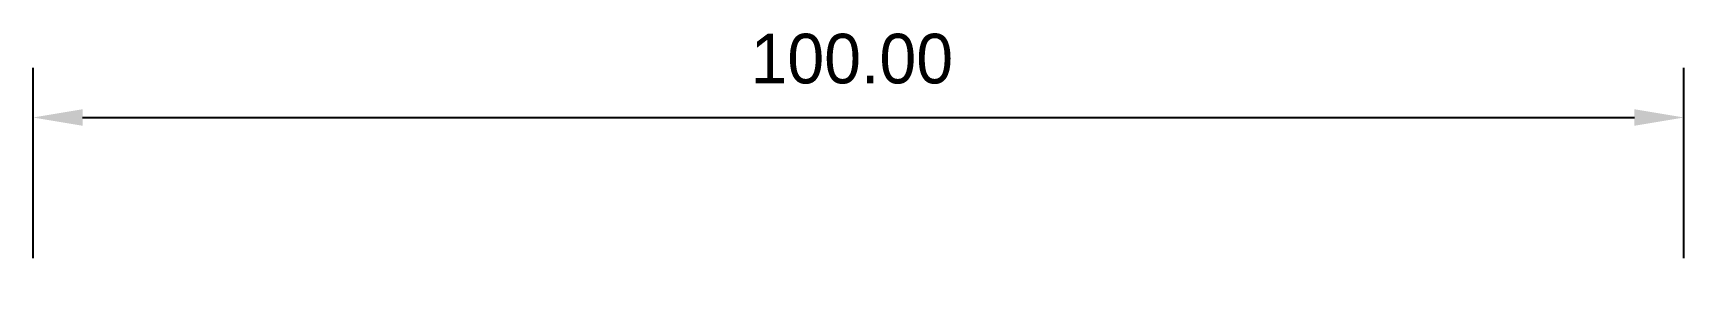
# Model space of a CAD drawing. Extents: x 10 to 110, y 20 to 35.
import ezdxf

# ---------------------------------------------------------------- set-up
doc = ezdxf.new("R2010")
doc.units = 0
doc.layers.get('0').update_dxf_attribs({"linetype": 'CONTINUOUS'})
doc.layers.get('DEFPOINTS').update_dxf_attribs({"linetype": 'CONTINUOUS'})
doc.dimstyles.get("Standard").update_dxf_attribs({"dimtxt": 3, "dimasz": 3, "dimexe": 5, "dimexo": 2, "dimgap": 2, "dimtad": 0, "dimtih": 1, "dimtoh": 1, "dimzin": 0, "dimcen": 2, "dimazin": 3, "dimtfac": 1, "dimtofl": 0, "dimtmove": 0, "dimatfit": 3})

# ---------------------------------------------------------------- blocks, each defined once
blk = doc.blocks.new('*U3')
at = {"color": 0}
blk.add_text('100.00', height=3, dxfattribs=at).set_placement((53.46, 32.06))
blk = doc.blocks.new('*D2')
at = {"color": 0}
for p, q in [((10, 21.5), (10, 33)), ((110, 21.5), (110, 33)), ((13, 30), (107, 30))]:
    blk.add_line(p, q, dxfattribs=at)
for points in [[(13, 30.5), (13, 29.5), (10, 30)], [(107, 30.5), (107, 29.5), (110, 30)]]:
    blk.add_solid(points, dxfattribs=at)
at = {"layer": 'DEFPOINTS', "color": 0}
for p in [(110, 30), (10, 20), (110, 20)]:
    blk.add_point(p, dxfattribs=at)
blk.add_blockref('*U3', (0, 0))

msp = doc.modelspace()

# ---------------------------------------------------------------- dimensions: what is measured, and where the dimension line sits
dim = msp.add_aligned_dim(p1=(10, 20), p2=(110, 20), distance=10, dimstyle='Standard')
dim.commit()
dim.dimension.update_dxf_attribs({"geometry": '*D2', "text_midpoint": (60, 33.532)})

doc.saveas('drawing.dxf')
